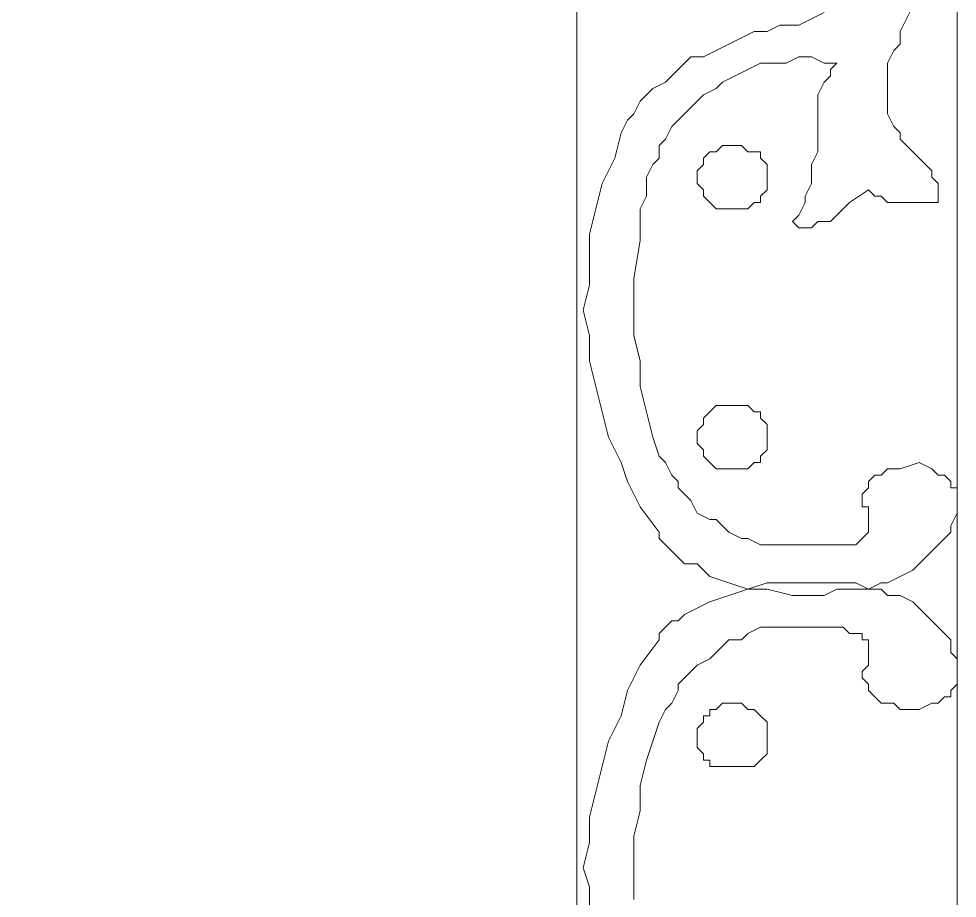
# Model space of a CAD drawing. Extents: x -66030 to 95157, y -13132 to 45879.
# Drawn here: x -17554 to -16976, y 15058 to 15600 of the extents above; entities that cross this region are included whole.
import ezdxf

# ---------------------------------------------------------------- set-up
doc = ezdxf.new("R2010")
doc.units = 0
doc.header["$LTSCALE"] = 100
doc.header["$MEASUREMENT"] = 0
doc.layers.get('0').update_dxf_attribs({"linetype": 'CONTINUOUS'})

msp = doc.modelspace()

# ---------------------------------------------------------------- linework, layer by layer
at = {"lineweight": 0}
for points in [[(-18710.04, 16299.58), (-16975.79, 16299.58), (-16975.79, 13143.56), (-18710.04, 13143.56), (-18710.04, 16299.58)], [(-18475.68, 15948.04), (-17210.15, 15948.04), (-17210.15, 13381.82), (-18475.68, 13381.82), (-18475.68, 15948.04)], [(-17135.94, 15502.76), (-17135.94, 15498.86), (-17132.03, 15494.95), (-17132.03, 15491.04), (-17128.13, 15487.14), (-17128.13, 15487.14), (-17124.22, 15483.23), (-17120.31, 15483.23), (-17112.5, 15483.23), (-17108.6, 15483.23), (-17104.69, 15483.23), (-17100.78, 15487.14), (-17096.88, 15487.14), (-17096.88, 15491.04), (-17092.97, 15494.95), (-17092.97, 15498.86), (-17092.97, 15502.76), (-17092.97, 15506.67), (-17092.97, 15510.57), (-17096.88, 15514.48), (-17096.88, 15518.39), (-17100.78, 15518.39), (-17104.69, 15518.39), (-17108.6, 15522.29), (-17112.5, 15522.29), (-17120.31, 15522.29), (-17124.22, 15518.39), (-17128.13, 15518.39), (-17128.13, 15518.39), (-17132.03, 15514.48), (-17132.03, 15510.57), (-17135.94, 15506.67), (-17135.94, 15502.76)], [(-17135.94, 15342.62), (-17135.94, 15338.71), (-17132.03, 15334.81), (-17132.03, 15330.9), (-17128.13, 15326.99), (-17128.13, 15326.99), (-17124.22, 15323.09), (-17120.31, 15323.09), (-17112.5, 15323.09), (-17108.6, 15323.09), (-17104.69, 15323.09), (-17100.78, 15326.99), (-17096.88, 15326.99), (-17096.88, 15330.9), (-17092.97, 15334.81), (-17092.97, 15338.71), (-17092.97, 15342.62), (-17092.97, 15346.52), (-17092.97, 15350.43), (-17096.88, 15354.34), (-17096.88, 15358.24), (-17100.78, 15358.24), (-17104.69, 15362.15), (-17108.6, 15362.15), (-17112.5, 15362.15), (-17120.31, 15362.15), (-17124.22, 15362.15), (-17128.13, 15358.24), (-17128.13, 15358.24), (-17132.03, 15354.34), (-17132.03, 15350.43), (-17135.94, 15346.52), (-17135.94, 15342.62)], [(-17135.94, 15155.13), (-17135.94, 15162.94), (-17132.03, 15166.85), (-17132.03, 15170.75), (-17128.13, 15170.75), (-17128.13, 15174.66), (-17124.22, 15174.66), (-17120.31, 15178.57), (-17112.5, 15178.57), (-17108.6, 15178.57), (-17104.69, 15174.66), (-17100.78, 15174.66), (-17096.88, 15170.75), (-17096.88, 15170.75), (-17092.97, 15166.85), (-17092.97, 15162.94), (-17092.97, 15155.13), (-17092.97, 15151.22), (-17092.97, 15147.32), (-17096.88, 15143.41), (-17096.88, 15143.41), (-17100.78, 15139.51), (-17104.69, 15139.51), (-17108.6, 15139.51), (-17112.5, 15139.51), (-17120.31, 15139.51), (-17124.22, 15139.51), (-17128.13, 15139.51), (-17128.13, 15143.41), (-17132.03, 15143.41), (-17132.03, 15143.41), (-17132.03, 15147.32), (-17135.94, 15151.22), (-17135.94, 15155.13)]]:
    msp.add_lwpolyline(points, close=True, dxfattribs=at)
for points in [[(-17057.82, 15604.32), (-17065.63, 15600.41), (-17073.44, 15596.51), (-17085.16, 15596.51), (-17092.97, 15592.6), (-17100.78, 15592.6), (-17108.6, 15588.69), (-17116.41, 15584.79), (-17124.22, 15580.88), (-17132.03, 15576.98), (-17139.84, 15576.98), (-17143.75, 15573.07), (-17151.56, 15565.26), (-17155.47, 15561.35), (-17163.28, 15557.45), (-17167.18, 15553.54), (-17171.09, 15549.63), (-17175, 15541.82), (-17178.9, 15537.92), (-17182.81, 15530.1), (-17186.71, 15514.48), (-17194.53, 15498.86), (-17198.43, 15483.23), (-17202.34, 15467.61), (-17202.34, 15451.98), (-17202.34, 15436.36), (-17206.24, 15420.74), (-17202.34, 15405.11), (-17202.34, 15389.49), (-17198.43, 15373.86), (-17194.53, 15358.24), (-17190.62, 15342.62), (-17182.81, 15326.99), (-17178.9, 15315.28), (-17171.09, 15299.65), (-17159.37, 15284.03), (-17159.37, 15280.12), (-17155.47, 15276.22), (-17151.56, 15272.31), (-17147.65, 15268.4), (-17143.75, 15264.5), (-17135.94, 15264.5), (-17128.13, 15256.69), (-17116.41, 15252.78), (-17104.69, 15248.87), (-17092.97, 15248.87), (-17077.35, 15244.97), (-17065.63, 15244.97), (-17057.82, 15244.97), (-17050.01, 15248.87), (-17038.29, 15248.87), (-17030.48, 15248.87), (-17022.66, 15252.78), (-17018.76, 15252.78), (-17010.95, 15256.69), (-17003.13, 15260.59), (-16999.23, 15264.5), (-16995.32, 15268.4), (-16991.42, 15272.31), (-16987.51, 15276.22), (-16983.6, 15280.12), (-16979.7, 15284.03), (-16979.7, 15287.93), (-16975.79, 15295.75), (-16975.79, 15299.65), (-16975.79, 15303.56), (-16975.79, 15303.56), (-16975.79, 15307.46), (-16975.79, 15311.37), (-16979.7, 15311.37), (-16979.7, 15315.28), (-16979.7, 15315.28), (-16983.6, 15319.18), (-16987.51, 15319.18), (-16991.42, 15323.09), (-16999.23, 15326.99), (-17010.95, 15323.09), (-17014.85, 15323.09), (-17018.76, 15323.09), (-17022.66, 15319.18), (-17026.57, 15319.18), (-17026.57, 15319.18), (-17030.48, 15315.28), (-17030.48, 15311.37), (-17030.48, 15311.37), (-17034.38, 15307.46), (-17034.38, 15303.56), (-17034.38, 15299.65), (-17030.48, 15299.65), (-17030.48, 15295.75), (-17030.48, 15291.84), (-17030.48, 15287.93), (-17030.48, 15284.03), (-17030.48, 15284.03), (-17034.38, 15280.12), (-17034.38, 15280.12), (-17038.29, 15276.22), (-17042.19, 15276.22), (-17046.1, 15276.22), (-17057.82, 15276.22), (-17069.54, 15276.22), (-17081.25, 15276.22), (-17096.88, 15276.22), (-17104.69, 15280.12), (-17108.6, 15280.12), (-17116.41, 15284.03), (-17120.31, 15287.93), (-17124.22, 15291.84), (-17128.13, 15291.84), (-17135.94, 15295.75), (-17139.84, 15303.56), (-17143.75, 15307.46), (-17147.65, 15311.37), (-17147.65, 15315.28), (-17151.56, 15319.18), (-17155.47, 15326.99), (-17159.37, 15330.9), (-17163.28, 15342.62), (-17167.18, 15358.24), (-17171.09, 15373.86), (-17171.09, 15389.49), (-17175, 15405.11), (-17175, 15424.64), (-17175, 15440.27), (-17171.09, 15463.7), (-17171.09, 15483.23), (-17167.18, 15491.04), (-17167.18, 15498.86), (-17167.18, 15502.76), (-17163.28, 15510.57), (-17159.37, 15514.48), (-17159.37, 15522.29), (-17155.47, 15526.2), (-17151.56, 15534.01), (-17147.65, 15537.92), (-17143.75, 15541.82), (-17139.84, 15545.73), (-17135.94, 15549.63), (-17132.03, 15553.54), (-17124.22, 15557.45), (-17120.31, 15561.35), (-17112.5, 15565.26), (-17104.69, 15569.16), (-17096.88, 15573.07), (-17089.07, 15573.07), (-17081.25, 15573.07), (-17073.44, 15576.98), (-17065.63, 15576.98), (-17057.82, 15573.07), (-17050.01, 15573.07), (-17050.01, 15573.07), (-17053.91, 15569.16), (-17053.91, 15565.26), (-17057.82, 15561.35), (-17061.72, 15553.54), (-17061.72, 15549.63), (-17061.72, 15541.82), (-17061.72, 15534.01), (-17061.72, 15526.2), (-17061.72, 15518.39), (-17065.63, 15510.57), (-17065.63, 15502.76), (-17065.63, 15498.86), (-17069.54, 15491.04), (-17069.54, 15487.14), (-17073.44, 15479.33), (-17077.35, 15475.42), (-17073.44, 15471.51), (-17073.44, 15471.51), (-17073.44, 15471.51), (-17069.54, 15471.51), (-17065.63, 15471.51), (-17061.72, 15475.42), (-17053.91, 15475.42), (-17050.01, 15479.33), (-17042.19, 15487.14), (-17030.48, 15494.95), (-17026.57, 15491.04), (-17022.66, 15491.04), (-17018.76, 15487.14), (-17014.85, 15487.14), (-17007.04, 15487.14), (-16999.23, 15487.14), (-16995.32, 15487.14), (-16987.51, 15487.14), (-16987.51, 15491.04), (-16987.51, 15494.95), (-16987.51, 15498.86), (-16991.42, 15502.76), (-16991.42, 15506.67), (-16995.32, 15510.57), (-16999.23, 15514.48), (-17003.13, 15518.39), (-17007.04, 15522.29), (-17010.95, 15526.2), (-17010.95, 15530.1), (-17014.85, 15534.01), (-17018.76, 15541.82), (-17018.76, 15545.73), (-17018.76, 15549.63), (-17018.76, 15557.45), (-17018.76, 15561.35), (-17018.76, 15569.16), (-17018.76, 15573.07), (-17014.85, 15580.88), (-17010.95, 15584.79), (-17010.95, 15592.6), (-17007.04, 15600.41), (-17003.13, 15608.22)], [(-17202.34, 15049.67), (-17202.34, 15065.29), (-17206.24, 15077.01), (-17202.34, 15092.64), (-17202.34, 15108.26), (-17198.43, 15123.88), (-17194.53, 15139.51), (-17190.62, 15155.13), (-17182.81, 15170.75), (-17178.9, 15186.38), (-17171.09, 15202), (-17159.37, 15217.63), (-17159.37, 15221.53), (-17155.47, 15225.44), (-17151.56, 15229.34), (-17147.65, 15229.34), (-17143.75, 15233.25), (-17135.94, 15237.16), (-17128.13, 15241.06), (-17116.41, 15244.97), (-17104.69, 15248.87), (-17092.97, 15252.78), (-17077.35, 15252.78), (-17065.63, 15252.78), (-17057.82, 15252.78), (-17050.01, 15252.78), (-17038.29, 15252.78), (-17030.48, 15248.87), (-17022.66, 15248.87), (-17018.76, 15244.97), (-17010.95, 15244.97), (-17003.13, 15241.06), (-16999.23, 15237.16), (-16995.32, 15233.25), (-16991.42, 15229.34), (-16987.51, 15225.44), (-16983.6, 15221.53), (-16979.7, 15217.63), (-16979.7, 15209.81), (-16975.79, 15205.91), (-16975.79, 15202), (-16975.79, 15198.1), (-16975.79, 15194.19), (-16975.79, 15194.19), (-16975.79, 15190.28), (-16979.7, 15186.38), (-16979.7, 15186.38), (-16979.7, 15182.47), (-16983.6, 15182.47), (-16987.51, 15178.57), (-16991.42, 15178.57), (-16999.23, 15174.66), (-17010.95, 15174.66), (-17014.85, 15178.57), (-17018.76, 15178.57), (-17022.66, 15178.57), (-17026.57, 15182.47), (-17026.57, 15182.47), (-17030.48, 15186.38), (-17030.48, 15186.38), (-17030.48, 15190.28), (-17034.38, 15194.19), (-17034.38, 15194.19), (-17034.38, 15198.1), (-17030.48, 15202), (-17030.48, 15205.91), (-17030.48, 15209.81), (-17030.48, 15213.72), (-17030.48, 15213.72), (-17030.48, 15217.63), (-17034.38, 15217.63), (-17034.38, 15221.53), (-17038.29, 15221.53), (-17042.19, 15221.53), (-17046.1, 15225.44), (-17057.82, 15225.44), (-17069.54, 15225.44), (-17081.25, 15225.44), (-17096.88, 15225.44), (-17104.69, 15221.53), (-17108.6, 15217.63), (-17116.41, 15217.63), (-17120.31, 15213.72), (-17124.22, 15209.81), (-17128.13, 15205.91), (-17135.94, 15202), (-17139.84, 15198.1), (-17143.75, 15194.19), (-17147.65, 15190.28), (-17147.65, 15186.38), (-17151.56, 15178.57), (-17155.47, 15174.66), (-17159.37, 15166.85), (-17163.28, 15155.13), (-17167.18, 15143.41), (-17171.09, 15127.79), (-17171.09, 15112.17), (-17175, 15096.54), (-17175, 15077.01), (-17175, 15057.48)]]:
    msp.add_lwpolyline(points, dxfattribs=at)

doc.saveas('drawing.dxf')
